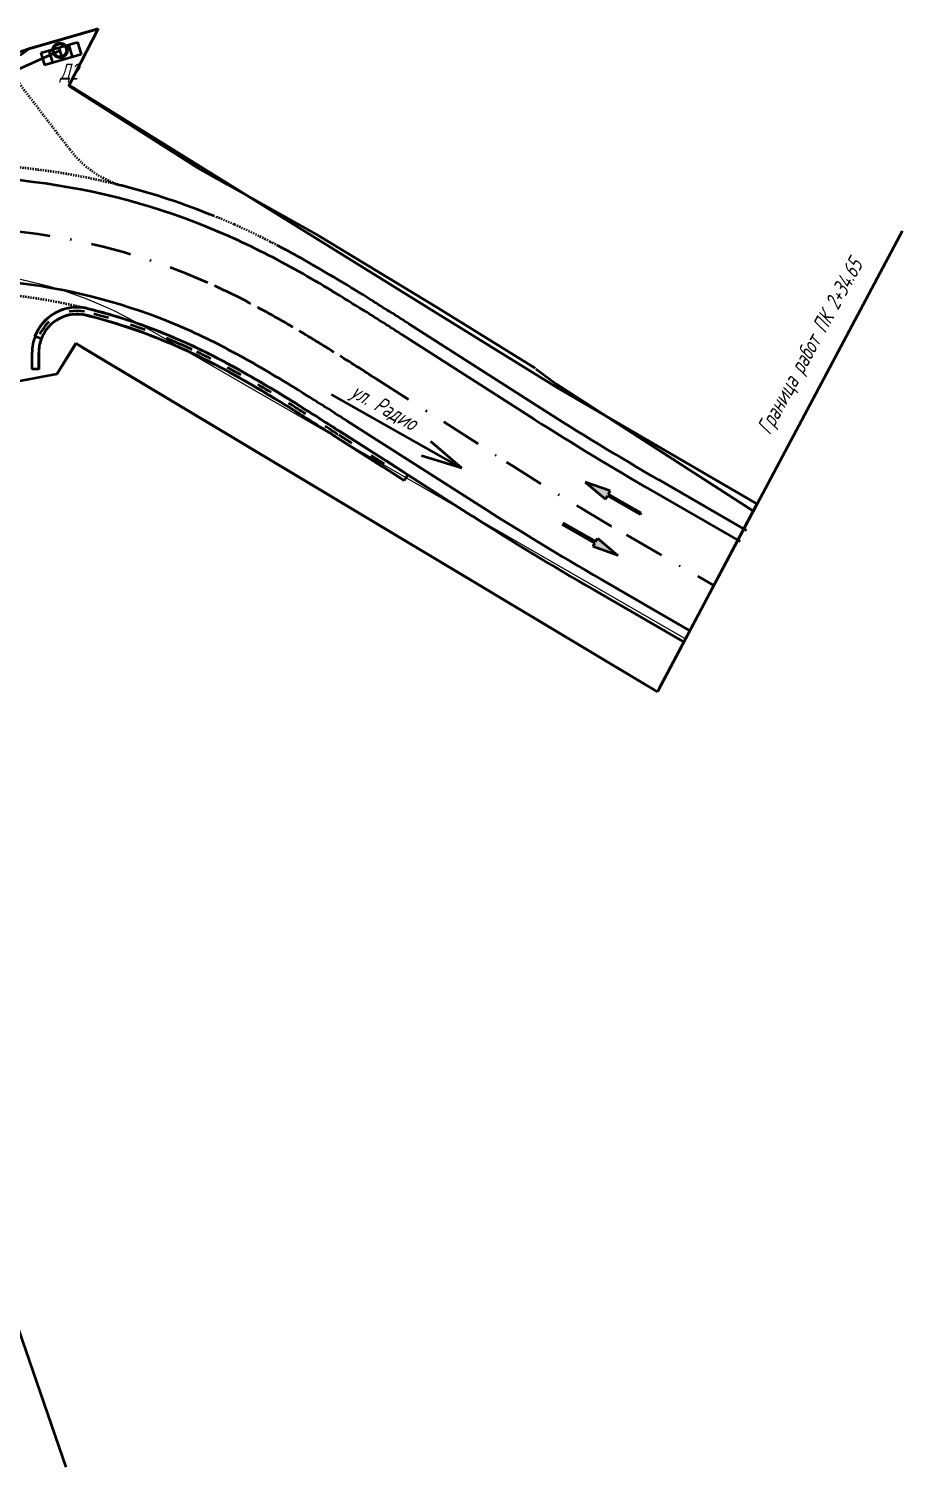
# Model space of a CAD drawing. Extents: x 9773 to 10230, y 10622 to 13580.
# Drawn here: x 10162 to 10230.4, y 10622.3 to 10734.9 of the extents above; entities that cross this region are included whole.
import ezdxf
from ezdxf.enums import TextEntityAlignment as Align

# ---------------------------------------------------------------- set-up
doc = ezdxf.new("R2010")
doc.units = 0
for name, pattern in [('ACAD_ISO03W100', [30, 12, -18]), ('CONTI', [0]), ('DASHDOT2', [12.7, 6.35, -3.175, 0, -3.175]), ('DASHED', [0.75, 0.5, -0.25])]:
    doc.linetypes.add(name, pattern=pattern)
doc.layers.add('45454524444', color=7, linetype='Continuous')
doc.layers.add('Забор Металлический-2$0$ЗАБОР', color=1, linetype='Забор Металлический-2$0$ЗАБОР_МЕТ_Б1М', lineweight=40)
doc.layers.add('ИССО Гипротрансмост опоры под стенки$0$Полоса безопасности', color=254, linetype='Continuous', lineweight=13)
doc.styles.add('СПДС09', font='spds.shx', dxfattribs={"width": 0.9, "oblique": 15, "height": 1.25})
doc.linetypes.add('Забор Металлический-2$0$ЗАБОР_МЕТ_Б1М', pattern='A,1.25,[133,ltypeshp.shx,S=0.25,R=0,X=-0.25,Y=0],-0.001,[133,ltypeshp.shx,S=0.145,R=0,X=-0.145,Y=0],-0.001,[130,ltypeshp.shx,S=0.125,R=0,X=0,Y=0.4],1.25', length=2.502)

msp = doc.modelspace()

# ---------------------------------------------------------------- hatches: boundary and pattern name
at = {"layer": '45454524444', "lineweight": 40}
for points in [[(10209.92, 10696.97), (10207.36, 10698.44), (10207.51, 10698.7), (10205.55, 10699.39), (10207.14, 10698.05), (10207.29, 10698.31), (10209.85, 10696.84)], [(10203.81, 10696.2), (10206.37, 10694.73), (10206.52, 10694.99), (10208.11, 10693.65), (10206.15, 10694.34), (10206.3, 10694.6), (10203.74, 10696.07)]]:
    msp.add_hatch(color=5, dxfattribs=at).paths.add_polyline_path(points)

# ---------------------------------------------------------------- linework, layer by layer
at = {"layer": '45454524444', "color": 5, "lineweight": 40}
for p, q in [((10167.43, 10734.86), (10162.02, 10733.3)), ((10165.15, 10730.39), (10167.43, 10734.86)), ((10162.02, 10733.3), (10159.8, 10732.5)), ((10175.26, 10723.96), (10165.15, 10730.39)), ((10177.58, 10722.66), (10175.26, 10723.96)), ((10177.58, 10722.66), (10184.71, 10718.65)), ((10184.71, 10718.65), (10193.96, 10713.06)), ((10193.96, 10713.06), (10201.64, 10708.3)), ((10191.74, 10711.77), (10202.09, 10705.16)), ((10162.98, 10710.56), (10162.99, 10710.59)), ((10164.22, 10707.82), (10165.7, 10710.25)), ((10165.7, 10710.25), (10166.23, 10709.89)), ((10191.2, 10710.93), (10201.55, 10704.32)), ((10162.26, 10709.53), (10162.26, 10708.21)), ((10162.79, 10708.21), (10162.79, 10709.53)), ((10166.23, 10709.89), (10210.38, 10683.46)), ((10162.79, 10708.21), (10162.26, 10708.21)), ((10201.69, 10708.26), (10203.3, 10707.06)), ((10203.3, 10707.06), (10218.8, 10697.06)), ((10195.89, 10700.48), (10185.7, 10706.24)), ((10186.89, 10704.18), (10197.24, 10697.58)), ((10186.07, 10702.91), (10189.68, 10700.61)), ((10189.97, 10701.05), (10186.36, 10703.36)), ((10189.68, 10700.61), (10191.39, 10699.52)), ((10189.99, 10701.04), (10191.68, 10699.96)), ((10189.99, 10701.02), (10196.71, 10696.73)), ((10191.39, 10699.52), (10191.68, 10699.96)), ((10207.51, 10698.7, 0.07), (10205.55, 10699.39, 0.07)), ((10205.55, 10699.39, 0.07), (10207.14, 10698.05, 0.07)), ((10211.28, 10699.58), (10218.17, 10695.59)), ((10207.14, 10698.05, 0.07), (10207.29, 10698.31, 0.07)), ((10207.29, 10698.31, 0.07), (10209.85, 10696.84, 0.07)), ((10207.36, 10698.44, 0.07), (10207.51, 10698.7, 0.07)), ((10209.92, 10696.97, 0.07), (10207.36, 10698.44, 0.07)), ((10210.78, 10698.71), (10217.67, 10694.73)), ((10209.85, 10696.84, 0.07), (10209.92, 10696.97, 0.07)), ((10206.3, 10694.6, 0.07), (10203.74, 10696.07, 0.07)), ((10203.81, 10696.2, 0.07), (10206.37, 10694.73, 0.07)), ((10206.15, 10694.34, 0.07), (10206.3, 10694.6, 0.07)), ((10206.37, 10694.73, 0.07), (10206.52, 10694.99, 0.07)), ((10206.52, 10694.99, 0.07), (10208.11, 10693.65, 0.07)), ((10208.11, 10693.65, 0.07), (10206.15, 10694.34, 0.07)), ((10206.78, 10691.78), (10213.66, 10687.8)), ((10206.28, 10690.92), (10213.16, 10686.94))]:
    msp.add_line(p, q, dxfattribs=at)
at = {"layer": '45454524444', "color": 5, "lineweight": 40, "ltscale": 2}
for p, q in [((10162.02, 10733.3), (10167.43, 10734.86)), ((10167.43, 10734.86), (10165.23, 10730.56)), ((10161.34, 10732.79), (10162.02, 10733.3)), ((10165.18, 10730.45), (10193.69, 10712.76)), ((10230.35, 10719.01), (10211.34, 10683.25)), ((10193.69, 10712.76), (10203.37, 10706.77)), ((10165.71, 10710.24), (10164.22, 10707.82)), ((10211.2, 10682.97), (10165.71, 10710.24)), ((10162.79, 10709.51), (10162.79, 10708.19)), ((10164.22, 10707.82), (10159.14, 10706.89)), ((10203.37, 10706.77), (10218.98, 10697.68)), ((10218.98, 10697.68), (10211.2, 10682.97))]:
    msp.add_line(p, q, dxfattribs=at)
at = {"layer": '45454524444', "color": 5, "linetype": 'CONTI', "lineweight": 40}
msp.add_line((10160.44, 10731.35), (10164.45, 10733.17), dxfattribs=at)
at = {"layer": '45454524444', "color": 5, "linetype": 'Continuous', "lineweight": 40}
for p, q in [((10162.95, 10732.97, 144.8), (10165.83, 10733.81, 144.8)), ((10162.95, 10732.97, 144.8), (10163.23, 10732.01, 144.8)), ((10166.11, 10732.85, 144.8), (10163.23, 10732.01, 144.8)), ((10163.9, 10732.21, 144.8), (10163.62, 10733.17, 144.8)), ((10164.67, 10732.43, 144.8), (10164.39, 10733.39, 144.8)), ((10165.44, 10732.66, 144.8), (10165.15, 10733.62, 144.8)), ((10165.83, 10733.81, 144.8), (10166.11, 10732.85, 144.8))]:
    msp.add_line(p, q, dxfattribs=at)
at = {"layer": '45454524444', "color": 5, "linetype": 'DASHED', "lineweight": 40, "ltscale": 0.1}
msp.add_line((10159.79, 10732.5), (10165.22, 10725.4), dxfattribs=at)
at = {"layer": '45454524444', "color": 5, "linetype": 'ACAD_ISO03W100', "lineweight": 40, "ltscale": 0.5}
msp.add_line((10162.99, 10710.59), (10162.5, 10710.78), dxfattribs=at)
at = {"layer": '45454524444', "color": 5, "linetype": 'Continuous', "lineweight": 40, "ltscale": 0.5}
for p, q in [((10186.07, 10702.9), (10189.68, 10700.59)), ((10186.36, 10703.34), (10189.97, 10701.04))]:
    msp.add_line(p, q, dxfattribs=at)
at = {"layer": '45454524444', "color": 5, "lineweight": 40, "ltscale": 0.5}
msp.add_line((10186.07, 10702.9), (10189.68, 10700.59), dxfattribs=at)
at = {"layer": '45454524444', "color": 5, "linetype": 'ACAD_ISO03W100', "lineweight": 40, "ltscale": 0.1}
msp.add_line((10189.82, 10700.82), (10186.21, 10703.12), dxfattribs=at)
at = {"layer": '45454524444', "color": 5, "linetype": 'DASHDOT2', "lineweight": 40, "ltscale": 0.5}
msp.add_lwpolyline([(10145.24, 10718.18, -0.016408), (10148.94, 10718.82, -0.139477), (10176.03, 10714.98, -0.016408), (10179.4, 10713.34, -0.011719), (10182.67, 10711.51, -0.007031), (10185.88, 10709.56, -0.002344), (10189.05, 10707.56), (10199.4, 10700.95, 0.010981), (10208.78, 10695.25), (10215.67, 10691.27)], format="xyb", dxfattribs=at)
at = {"layer": '45454524444', "color": 5, "lineweight": 40}
for points in [[(10195.89, 10700.48), (10193.47, 10702.56)], [(10195.89, 10700.48), (10192.74, 10701.45)]]:
    msp.add_lwpolyline(points, dxfattribs=at)
for radius in [0.58, 0.508]:
    msp.add_circle((10164.45, 10733.17, 144.8), radius, dxfattribs=at)
at = {"layer": '45454524444', "color": 5, "linetype": 'DASHED', "lineweight": 40, "ltscale": 0.1}
for centre, radius, start, end in [((10171.7, 10730.4), 8.18, 217.653, 252.8266), ((10155.73, 10669.28), 55, 75.7321, 87.7361), ((10155.73, 10669.28), 55, 66.0452, 67.6985), ((10153.52, 10664.44), 60.33, 63.0022, 65.9964), ((10146.7, 10651.07), 75.33, 62.4723, 63.0016), ((10155.73, 10669.28), 45, 76.3405, 90.7468)]:
    msp.add_arc(centre, radius, start, end, dxfattribs=at)
at = {"layer": '45454524444', "color": 5, "lineweight": 40}
for centre, radius, start, end in [((10155.73, 10669.28), 54, 66.0452, 97.8061), ((10155.73, 10669.28), 55, 67.7519, 75.7321), ((10153.52, 10664.43), 59.33, 63.0014, 65.9956), ((10146.7, 10651.07), 74.33, 60.6454, 63.0009), ((10146.7, 10651.07), 75.33, 60.646, 62.4545), ((10133.88, 10628.26), 100.5, 58.928, 60.6448), ((10133.88, 10628.26), 101.49, 58.9285, 60.6454), ((10155.73, 10669.28), 46, 66.0452, 97.8061), ((10104.38, 10579.31), 158.65, 57.8496, 58.9278), ((10104.37, 10579.3), 157.66, 57.8493, 58.9274), ((9953.79, 10340.04), 441.37, 57.3763, 57.8273), ((10165.79, 10709.54), 3.53, 92.8492, 159.1176), ((10165.79, 10709.53), 3, 75.9488, 159.2511), ((10165.79, 10709.54), 3.53, 79.6741, 92.5245), ((10155.73, 10669.3), 45, 71.3676, 76.243), ((9953.74, 10339.97), 440.45, 57.3762, 57.8271), ((10155.73, 10669.3), 44.47, 66.0455, 75.9488), ((10155.73, 10669.3), 45, 66.0452, 71.3676), ((10165.87, 10709.52), 3.6, 159.3355, 179.8876), ((10165.79, 10709.53), 3, 159.8807, 179.9913), ((10153.51, 10664.44), 50.34, 62.9928, 65.9865), ((10153.51, 10664.43), 51.34, 62.9939, 65.9877), ((10153.51, 10664.44), 49.81, 62.9928, 65.9862), ((10146.7, 10651.07), 65.35, 60.6387, 62.9937), ((10146.7, 10651.06), 66.34, 60.6395, 62.9946), ((10146.7, 10651.07), 64.82, 60.6387, 62.9937), ((10133.86, 10628.26), 91.52, 58.9232, 60.6396), ((10133.87, 10628.24), 92.52, 58.9238, 60.6402), ((10133.86, 10628.26), 90.99, 58.9232, 60.6396), ((10104.34, 10579.25), 149.72, 57.8467, 58.9245), ((10104.34, 10579.26), 148.2, 57.8464, 58.9241), ((10104.34, 10579.26), 148.73, 57.8464, 58.9241), ((9953.38, 10339.41), 433.12, 57.3752, 57.8253), ((9953.35, 10339.37), 431.65, 57.375, 57.8251), ((9953.34, 10339.35), 432.2, 57.3751, 57.8251), ((10333.9, 10911.68), 245, 237.4508, 239.9674), ((10333.9, 10911.68), 246, 237.4508, 239.9674), ((10333.9, 10911.68), 255, 237.4508, 239.9674), ((10333.9, 10911.68), 254, 237.4508, 239.9674)]:
    msp.add_arc(centre, radius, start, end, dxfattribs=at)
at = {"layer": '45454524444', "color": 5, "linetype": 'Continuous', "lineweight": 40, "ltscale": 0.5}
for centre, radius, start, end in [((10165.79, 10709.52), 3.53, 79.6741, 159.1176), ((10165.79, 10709.51), 3, 75.9488, 159.2511), ((10155.73, 10669.28), 44.47, 66.0455, 76.243), ((10155.73, 10669.28), 45, 66.0452, 76.243), ((10153.51, 10664.43), 50.34, 62.9928, 65.9865), ((10153.51, 10664.43), 49.81, 62.9928, 65.9862), ((10146.7, 10651.05), 65.35, 60.6387, 62.9937), ((10146.7, 10651.05), 64.82, 60.6387, 62.9937), ((10133.86, 10628.24), 91.52, 58.9232, 60.6396), ((10133.86, 10628.24), 90.99, 58.9232, 60.6396), ((10104.34, 10579.24), 148.2, 57.8464, 58.9241), ((10104.34, 10579.24), 148.73, 57.8464, 58.9241), ((9953.35, 10339.36), 431.65, 57.375, 57.8251), ((9953.34, 10339.33), 432.2, 57.3751, 57.8251)]:
    msp.add_arc(centre, radius, start, end, dxfattribs=at)
at = {"layer": '45454524444', "color": 5, "linetype": 'ACAD_ISO03W100', "lineweight": 40, "ltscale": 0.1}
for centre, radius, start, end in [((10165.79, 10709.52), 3.26, 79.6741, 159.1176), ((10155.85, 10669.65), 44.35, 65.9974, 76.2638), ((10153.51, 10664.43), 50.07, 64.8334, 65.9863), ((10153.51, 10664.43), 50.07, 62.9928, 64.8334), ((10146.7, 10651.05), 65.08, 60.6387, 62.9937), ((10133.86, 10628.24), 91.26, 58.9232, 60.6396), ((10104.34, 10579.24), 148.46, 57.8464, 58.9241), ((9953.35, 10339.34), 431.92, 57.375, 57.8251)]:
    msp.add_arc(centre, radius, start, end, dxfattribs=at)
at = {"layer": '45454524444', "color": 5, "lineweight": 40, "ltscale": 2}
for centre, radius, start, end in [((10155.73, 10669.3), 45, 71.3676, 71.3931), ((10165.79, 10709.51), 3, 159.8807, 179.9913)]:
    msp.add_arc(centre, radius, start, end, dxfattribs=at)
at = {"layer": '45454524444', "color": 5, "lineweight": 40, "ltscale": 0.5}
for centre, radius, start, end in [((10153.51, 10664.43), 49.81, 62.9928, 64.6945), ((10146.7, 10651.05), 64.82, 60.6387, 62.9937), ((10133.86, 10628.24), 90.99, 58.9232, 60.6396), ((10104.34, 10579.24), 148.2, 57.8464, 58.9241), ((9953.35, 10339.36), 431.65, 57.375, 57.8251)]:
    msp.add_arc(centre, radius, start, end, dxfattribs=at)
at = {"layer": '45454524444', "color": 5, "lineweight": 40, "ltscale": 2}
msp.add_point((10166.32, 10734.54), dxfattribs=at)
at = {"layer": 'Забор Металлический-2$0$ЗАБОР', "color": 5, "linetype": 'Забор Металлический-2$0$ЗАБОР_МЕТ_Б1М'}
msp.add_lwpolyline([(10164.94, 10622.29), (10139.77, 10695.45)], dxfattribs=at)
at = {"layer": 'ИССО Гипротрансмост опоры под стенки$0$Полоса безопасности', "color": 5, "flags": 128}
msp.add_lwpolyline([(10122.72, 10707.73), (10142.16, 10713.45, -0.005017), (10146.71, 10714.76, -0.200547), (10170.8, 10711.68), (10213.44, 10687.1)], format="xyb", dxfattribs=at)

# ---------------------------------------------------------------- texts
at = {"layer": '45454524444', "color": 5, "lineweight": 30, "style": 'СПДС09', "oblique": 15, "width": 0.9}
msp.add_text('Д2', height=1.25, dxfattribs=at).set_placement((10164.44, 10730.89))
for s, rotation, p in [('Граница работ ПК 2+34.65', 61.3745, (10223.25, 10709.93)), ('ул. Радио', 330.5339, (10189.76, 10705.13))]:
    msp.add_text(s, height=1.25, rotation=rotation, dxfattribs=at).set_placement(p, align=Align.MIDDLE)

doc.saveas('drawing.dxf')
